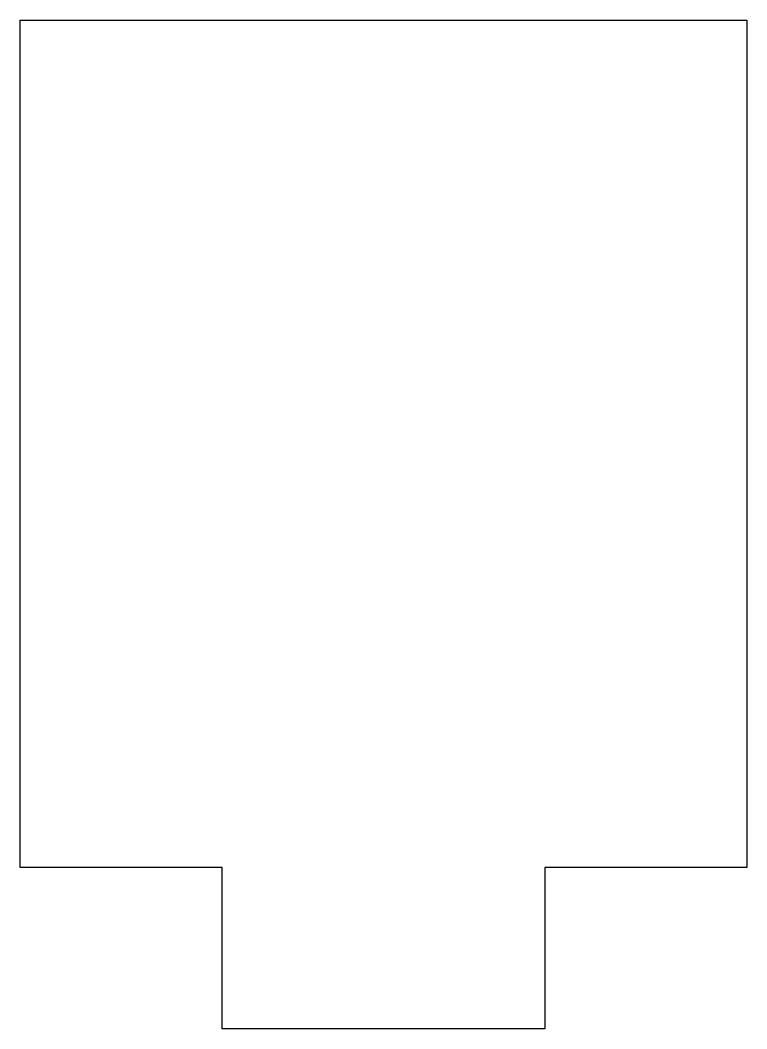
# Model space of a CAD drawing. Header units: inches. Extents: x -0.45 to 0.45, y 0 to 1.25.
import ezdxf

# ---------------------------------------------------------------- set-up
doc = ezdxf.new("R2010")
doc.units = ezdxf.units.IN
doc.layers.get('0').update_dxf_attribs({"linetype": 'CONTINUOUS'})

msp = doc.modelspace()

# ---------------------------------------------------------------- linework, layer by layer
msp.add_lwpolyline([(-0.45, 1.25), (0.45, 1.25), (0.45, 0.2), (0.2, 0.2), (0.2, 0), (-0.2, 0), (-0.2, 0.2), (-0.45, 0.2)], close=True)

doc.saveas('drawing.dxf')
